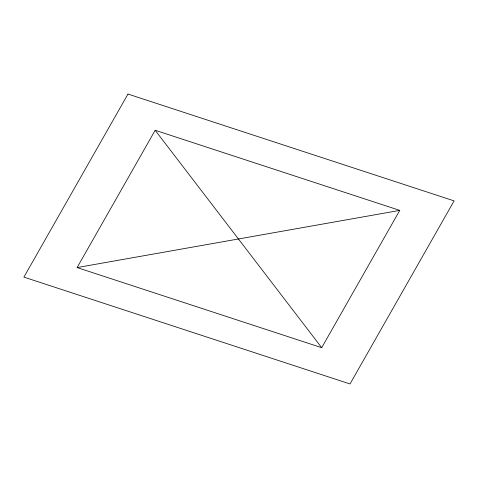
<?xml version="1.0" encoding="UTF-8"?>
<svg xmlns="http://www.w3.org/2000/svg" width="478" height="478" viewBox="0 0 478 478"><rect width="100%" height="100%" fill="white"/><g stroke="black" fill="none" stroke-linecap="round" stroke-linejoin="round"><path stroke-width="0.72" d="M77.113 267.566L155.177 130.273L399.763 210.392L321.7 347.685L77.113 267.566L399.763 210.392M155.177 130.273L321.7 347.685M127.979 94.052L23.9 277.115L350.021 383.948L454.1 200.885L127.979 94.052"/></g></svg>
